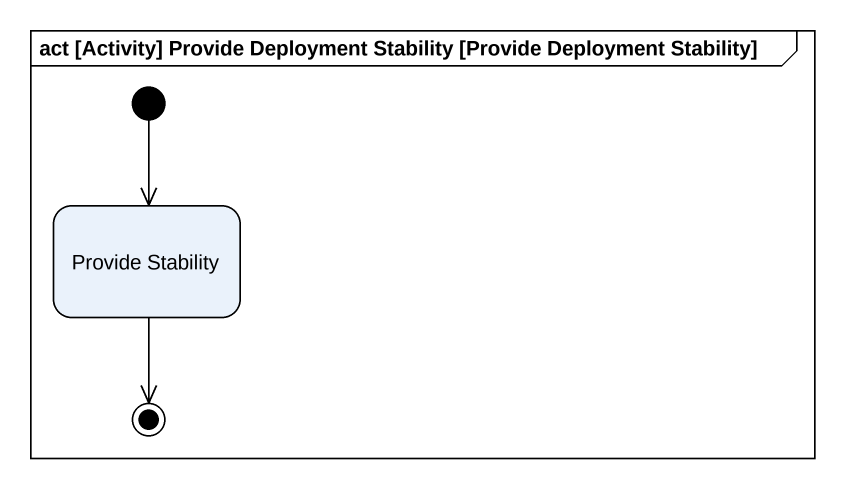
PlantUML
@startuml
mainframe act [Activity] Provide Deployment Stability [Provide Deployment Stability]
hide empty description
state "Provide Stability" as Provide_Stability
[*] --> Provide_Stability
Provide_Stability --> [*]
@enduml
